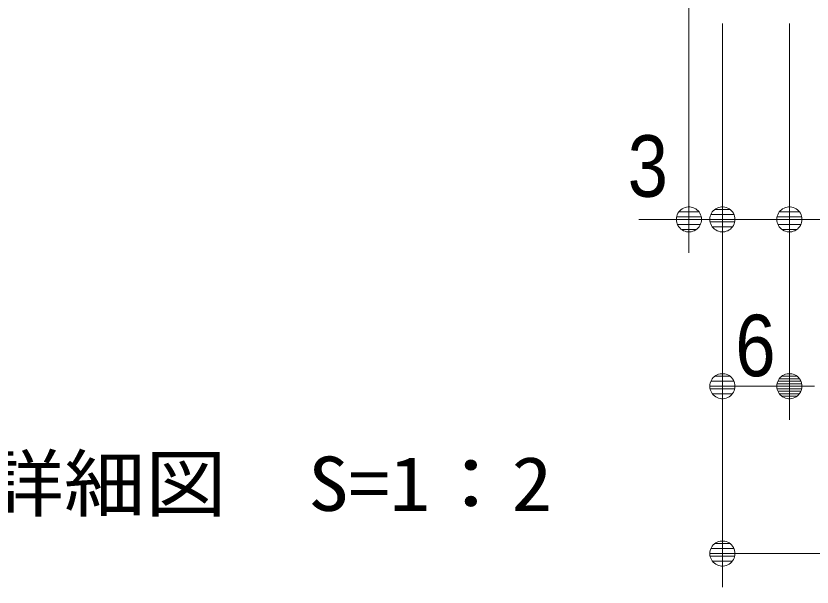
# Model space of a CAD drawing. Units: millimetres, scale not verified. Extents: x -4547 to 4547, y -2284 to 2284.
# Drawn here: x -3784.8 to -3427.9, y 677 to 932.9 of the extents above; entities that cross this region are included whole.
import ezdxf
from ezdxf.enums import TextEntityAlignment as Align

# ---------------------------------------------------------------- set-up
doc = ezdxf.new("R2010")
doc.units = ezdxf.units.MM
doc.header["$LTSCALE"] = 20
for name, color, linetype, lineweight in [('0-0_2寸法-2', 7, 'Continuous', 9), ('0-1_0', 7, 'Continuous', 9), ('0-2_2寸法-1', 7, 'Continuous', 9), ('0-3_2寸法-3', 7, 'Continuous', 9)]:
    doc.layers.add(name, color=color, linetype=linetype, lineweight=lineweight)
doc.styles.add('ＭＳ ゴシック', font='')
doc.styles.add('ＭＳ Ｐゴシック', font='')
doc.styles.get('ＭＳ ゴシック').set_extended_font_data('MS Gothic')
doc.styles.get('ＭＳ Ｐゴシック').set_extended_font_data('MS PGothic')

# ---------------------------------------------------------------- blocks, each defined once
blk = doc.blocks.new('_Dot')
at = {"layer": '0-1_0'}
for p, q in [((-10, 0), (-20, 0)), ((9.78, 2), (-9.78, 2)), ((7.99, 6), (-7.99, 6)), ((9.16, -3.98), (-9.16, -3.98)), ((6, -7.98), (-6, -7.98))]:
    blk.add_line(p, q, dxfattribs=at)
for points in [[(10, 0), (9.92, 1.25), (9.69, 2.49), (9.3, 3.68), (8.76, 4.82), (8.09, 5.88), (7.29, 6.85), (6.37, 7.71), (5.36, 8.44), (4.26, 9.05), (3.09, 9.51), (1.87, 9.82), (0.63, 9.98), (-0.63, 9.98), (-1.87, 9.82), (-3.09, 9.51), (-4.26, 9.05), (-5.36, 8.44), (-6.37, 7.71), (-7.29, 6.85), (-8.09, 5.88), (-8.76, 4.82), (-9.3, 3.68), (-9.69, 2.49), (-9.92, 1.25), (-10, 0), (0, 0)], [(-10, 0), (-9.92, -1.25), (-9.69, -2.49), (-9.3, -3.68), (-8.76, -4.82), (-8.09, -5.88), (-7.29, -6.85), (-6.37, -7.71), (-5.36, -8.44), (-4.26, -9.05), (-3.09, -9.51), (-1.87, -9.82), (-0.63, -9.98), (0.63, -9.98), (1.87, -9.82), (3.09, -9.51), (4.26, -9.05), (5.36, -8.44), (6.37, -7.71), (7.29, -6.85), (8.09, -5.88), (8.76, -4.82), (9.3, -3.68), (9.69, -2.49), (9.92, -1.25), (10, 0), (0, 0)]]:
    blk.add_lwpolyline(points, close=True, dxfattribs=at)

msp = doc.modelspace()

# ---------------------------------------------------------------- linework, layer by layer
at = {"layer": '0-0_2寸法-2'}
for p, q in [((-3483.12, 1019.5), (-3483.12, 826.77)), ((-3468.12, 929.5), (-3468.12, 826.77)), ((-3438.12, 929.5), (-3438.12, 826.77)), ((-3494.38, 841.77), (-3505.64, 841.77)), ((-3483.12, 841.77), (-3468.12, 841.77)), ((-3449.38, 841.77), (-3460.64, 841.77)), ((-3456.87, 841.77), (-3445.61, 841.77)), ((-3398.12, 841.77), (-3438.12, 841.77))]:
    msp.add_line(p, q, dxfattribs=at)
at = {"layer": '0-2_2寸法-1'}
for p, q in [((-3468.12, 929.5), (-3468.12, 752)), ((-3438.12, 929.5), (-3438.12, 752)), ((-3438.12, 826.77), (-3438.12, 752)), ((-3449.38, 767), (-3456.87, 767)), ((-3468.12, 752), (-3468.12, 677)), ((-3456.87, 692), (-1616.88, 692))]:
    msp.add_line(p, q, dxfattribs=at)

# ---------------------------------------------------------------- block references
at = {"layer": '0-0_2寸法-2', "xscale": 0.5627563, "yscale": 0.5627563}
for p in [(-3483.12, 841.77), (-3438.12, 841.77)]:
    msp.add_blockref('_Dot', p, dxfattribs=at)
at = {"layer": '0-0_2寸法-2', "xscale": 0.5627563, "yscale": 0.5627563, "rotation": 180}
msp.add_blockref('_Dot', (-3468.12, 841.77), dxfattribs=at)
at = {"layer": '0-2_2寸法-1', "xscale": 0.5627563, "yscale": 0.5627563, "rotation": 180}
for p in [(-3468.12, 767), (-3438.12, 767), (-3468.12, 692)]:
    msp.add_blockref('_Dot', p, dxfattribs=at)
at = {"layer": '0-2_2寸法-1', "xscale": 0.5627563, "yscale": 0.5627563}
msp.add_blockref('_Dot', (-3438.12, 767), dxfattribs=at)

# ---------------------------------------------------------------- texts
at = {"layer": '0-0_2寸法-2', "style": 'ＭＳ Ｐゴシック', "width": 0.9}
msp.add_text('3', height=27.57, dxfattribs=at).set_placement((-3510.59, 843.63), align=Align.BOTTOM_LEFT)
at = {"layer": '0-2_2寸法-1', "style": 'ＭＳ Ｐゴシック', "width": 0.9}
msp.add_text('6', height=27.57, dxfattribs=at).set_placement((-3462.35, 763.21), align=Align.BOTTOM_LEFT)
at = {"layer": '0-3_2寸法-3', "style": 'ＭＳ ゴシック', "width": 1.1}
msp.add_text('詳細図\u3000S=1：2', height=24.34, dxfattribs=at).set_placement((-3799.85, 703.83), align=Align.BOTTOM_LEFT)

doc.saveas('drawing.dxf')
